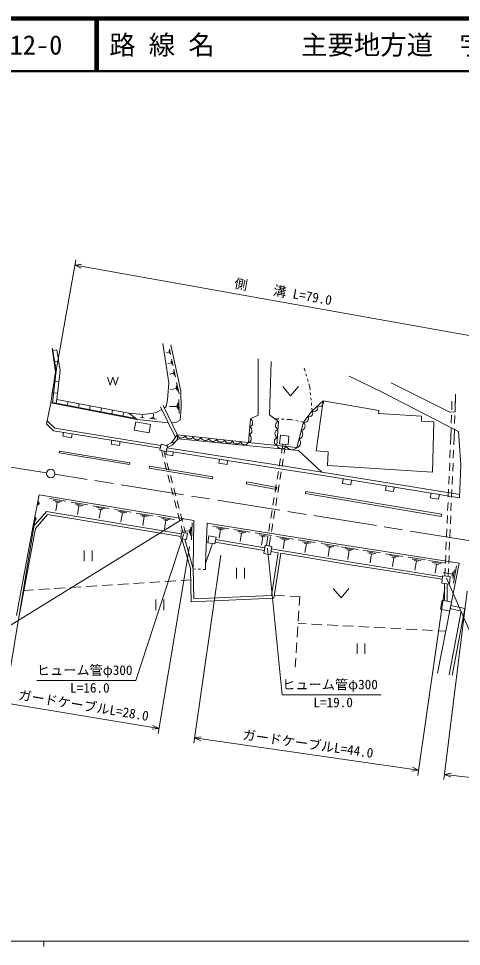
# Model space of a CAD drawing. Units: millimetres, scale not verified. Extents: x 40000 to 680000, y 20000 to 380000.
# Drawn here: x 163205 to 247122, y 204000 to 380000 of the extents above; entities that cross this region are included whole.
import ezdxf
from ezdxf.enums import TextEntityAlignment as Align

# ---------------------------------------------------------------- set-up
doc = ezdxf.new("R2010")
doc.units = ezdxf.units.MM
doc.header["$LTSCALE"] = 1000
doc.linetypes.add('CHAIN', pattern=[18.5, 12, -1.5, 3.5, -1.5])
for name, color, linetype, lineweight in [('M-BGD', 7, 'Continuous', 13), ('M-BMK', 2, 'CHAIN', 13), ('M-BMK-SRVR', 3, 'Continuous', 13), ('M-STR-HTXT', 7, 'Continuous', 13), ('M-STR-STRC', 7, 'Continuous', 13), ('M-TTL', 2, 'Continuous', 140), ('M-TTL-BAND', 7, 'Continuous', 13), ('M-TTL-LINE', 7, 'Continuous', 50)]:
    doc.layers.add(name, color=color, linetype=linetype, lineweight=lineweight)
doc.layers.add('M-TTL-TXT', color=7, linetype='Continuous')
doc.styles.add('ＭＳ ゴシック', font='')
doc.styles.get('ＭＳ ゴシック').set_extended_font_data('MS Gothic')

msp = doc.modelspace()

# ---------------------------------------------------------------- linework, layer by layer
at = {"layer": 'M-BGD'}
for p, q in [((170214, 313017), (169543, 317431)), ((169634, 317404), (170315, 313201)), ((170432, 317166), (169692, 317046)), ((170432, 317166), (171072, 313220)), ((191714, 317008), (191826, 316487)), ((191797, 317298), (192021, 316257)), ((169864, 315985), (169766, 315969)), ((170776, 315044), (170036, 314924)), ((191770, 316747), (191216, 316628)), ((192210, 315379), (192477, 314139)), ((170208, 313863), (170089, 313843)), ((192179, 314724), (191517, 314581)), ((192112, 315034), (192245, 314414)), ((192620, 313476), (192930, 312038)), ((217516, 313102), (217338, 313715)), ((169289, 307139), (170214, 313017)), ((170315, 313201), (169641, 307155)), ((170208, 312235), (170093, 312247)), ((171072, 313220), (170464, 307761)), ((180061, 311962), (180561, 310462)), ((180561, 310462), (181061, 311962)), ((181061, 311962), (181561, 310462)), ((181561, 310462), (182061, 311962)), ((192583, 312716), (191816, 312550)), ((192506, 313075), (192661, 312356)), ((217795, 312142), (217655, 312622)), ((218073, 311182), (217934, 311662)), ((169969, 310098), (169758, 310121)), ((170834, 311083), (170088, 311166)), ((193098, 309843), (191931, 309591)), ((193039, 310116), (193157, 309569)), ((193126, 310421), (193361, 309327)), ((193154, 310999), (193625, 308812)), ((213252, 310217), (214752, 308417)), ((214752, 308417), (216252, 310217)), ((218391, 310089), (218213, 310702)), ((218441, 309578), (218391, 310089)), ((170596, 308946), (169850, 309029)), ((218538, 308582), (218489, 309080)), ((218636, 307587), (218587, 308085)), ((168480, 303147), (169289, 307139)), ((185662, 303978), (169289, 307139)), ((169731, 307961), (169423, 307995)), ((169641, 307155), (185472, 304120)), ((170464, 307761), (170322, 307024)), ((170464, 307761), (184095, 305148)), ((171378, 306822), (171362, 306739)), ((172575, 307356), (172434, 306619)), ((173490, 306417), (173473, 306331)), ((174687, 306951), (174546, 306214)), ((176798, 306546), (176657, 305810)), ((192965, 300531), (190127, 306380)), ((193415, 300749), (190576, 306599)), ((193236, 306433), (191825, 306400)), ((193228, 306764), (193243, 306102)), ((193397, 307098), (193427, 305776)), ((193558, 307764), (193619, 305118)), ((218733, 306592), (218684, 307090)), ((245284, 305770), (245334, 307402)), ((245912, 305707), (245963, 307339)), ((175601, 306012), (175584, 305924)), ((177713, 305607), (177695, 305516)), ((178910, 306141), (178769, 305405)), ((179824, 305202), (179806, 305108)), ((181021, 305737), (180880, 305000)), ((181936, 304798), (181917, 304701)), ((183133, 305332), (182992, 304595)), ((184095, 305148), (185662, 303978)), ((186654, 304274), (186703, 304735)), ((188693, 304237), (188769, 304952)), ((218832, 305583), (218782, 306094)), ((245206, 303271), (245253, 304771)), ((245834, 303209), (245881, 304708)), ((184047, 304393), (184028, 304293)), ((185138, 304369), (185103, 304191)), ((185662, 303978), (191600, 303344)), ((186999, 304237), (186309, 304311)), ((189344, 303987), (188003, 304130)), ((189028, 304202), (188358, 304273)), ((211792, 304083), (212517, 304047)), ((213017, 304022), (213516, 303997)), ((214016, 303972), (214741, 303935)), ((214741, 303935), (215224, 303838)), ((215715, 303740), (216205, 303642)), ((216695, 303543), (217179, 303446)), ((245124, 300640), (245175, 302272)), ((245752, 300577), (245803, 302209)), ((212996, 297560), (213273, 299275)), ((213522, 297505), (213799, 299220)), ((245061, 299200), (245124, 300640)), ((245689, 299137), (245752, 300577)), ((190600, 296824), (190268, 298093)), ((191077, 296716), (190745, 297985)), ((216269, 298049), (220655, 293954)), ((244952, 296702), (245017, 298201)), ((245580, 296639), (245645, 298138)), ((191232, 294405), (190853, 295856)), ((191709, 294298), (191329, 295749)), ((212598, 295092), (212837, 296573)), ((213124, 295037), (213363, 296518)), ((244842, 294205), (244908, 295703)), ((212199, 292624), (212438, 294104)), ((212726, 292569), (212965, 294050)), ((245471, 294142), (245536, 295640)), ((191865, 291987), (191485, 293438)), ((192341, 291879), (191962, 293330)), ((244733, 291707), (244799, 293206)), ((245361, 291644), (245427, 293143)), ((192497, 289568), (192118, 291019)), ((192974, 289460), (192594, 290911)), ((211801, 290156), (212040, 291636)), ((212327, 290101), (212566, 291582)), ((244624, 289209), (244689, 290708)), ((245252, 289147), (245318, 290645)), ((165917, 283521), (167128, 289676)), ((167128, 289676), (196407, 284806)), ((169044, 288952), (172170, 288432)), ((211403, 287688), (211642, 289168)), ((211929, 287633), (212168, 289114)), ((169791, 288614), (171354, 288354)), ((170147, 288340), (170928, 288210)), ((170538, 288275), (170260, 286608)), ((173155, 288268), (176283, 287748)), ((173903, 287930), (175467, 287669)), ((174259, 287656), (175041, 287526)), ((174650, 287591), (174372, 285923)), ((177269, 287584), (180399, 287063)), ((178017, 287245), (179582, 286985)), ((178373, 286971), (179156, 286841)), ((178764, 286906), (178487, 285237)), ((181384, 286899), (184518, 286378)), ((193130, 287149), (192750, 288600)), ((193606, 287041), (193227, 288493)), ((244514, 286712), (244580, 288210)), ((245143, 286649), (245208, 288148)), ((194023, 282240), (168506, 286495)), ((193968, 281742), (168699, 285956)), ((182133, 286560), (183700, 286300)), ((182490, 286286), (183273, 286156)), ((182882, 286221), (182604, 284550)), ((185503, 286214), (188639, 285693)), ((186252, 285875), (187820, 285614)), ((186609, 285601), (187393, 285470)), ((187001, 285535), (186723, 283863)), ((189624, 285529), (192762, 285007)), ((190374, 285189), (191943, 284928)), ((193762, 284731), (193383, 286182)), ((194239, 284623), (193859, 286074)), ((211004, 285220), (211243, 286700)), ((211530, 285165), (211769, 286646)), ((244405, 284214), (244471, 285713)), ((245033, 284151), (245099, 285650)), ((190731, 284915), (191516, 284784)), ((191123, 284849), (190845, 283176)), ((194347, 282494), (194015, 283763)), ((194823, 282386), (194491, 283655)), ((195860, 283541), (195781, 281952)), ((196111, 284324), (195953, 281147)), ((196407, 284806), (196304, 275598)), ((200015, 283711), (203032, 283228)), ((200737, 283389), (202246, 283147)), ((210606, 282751), (210845, 284232)), ((211132, 282697), (211371, 284178)), ((195609, 282757), (193914, 282841)), ((195628, 283154), (195589, 282360)), ((201082, 283128), (201836, 283007)), ((201459, 283067), (201201, 281458)), ((203997, 283073), (207059, 282582)), ((204730, 282746), (206261, 282501)), ((205080, 282481), (205845, 282358)), ((205463, 282419), (205201, 280786)), ((208024, 282427), (211131, 281929)), ((208767, 282096), (210321, 281847)), ((209122, 281826), (209899, 281702)), ((209511, 281764), (209245, 280107)), ((210170, 280049), (210446, 281764)), ((210696, 279994), (210973, 281710)), ((212101, 281774), (215243, 281270)), ((244296, 281717), (244361, 283215)), ((244924, 281654), (244990, 283152)), ((195823, 275462), (194169, 281294)), ((196304, 275598), (194706, 281235)), ((209762, 279108), (200469, 280668)), ((209840, 279601), (200550, 281162)), ((212853, 281439), (214424, 281187)), ((213212, 281166), (213998, 281040)), ((213605, 281103), (213336, 279428)), ((216216, 281114), (219385, 280606)), ((216975, 280776), (218559, 280522)), ((217337, 280501), (218129, 280374)), ((217733, 280438), (217462, 278747)), ((220570, 280411), (223813, 279902)), ((221347, 280068), (222968, 279813)), ((244187, 279219), (244252, 280718)), ((244815, 279156), (244880, 280655)), ((175661, 279086), (175661, 277086)), ((177161, 279086), (177161, 277086)), ((212399, 278670), (211018, 278898)), ((221718, 279788), (222529, 279660)), ((222124, 279724), (221852, 277995)), ((224290, 279827), (227533, 279317)), ((225067, 279483), (226688, 279228)), ((225438, 279203), (226249, 279076)), ((225844, 279140), (225572, 277410)), ((228511, 279163), (231773, 278651)), ((229292, 278818), (230923, 278561)), ((229666, 278536), (230481, 278408)), ((230074, 278472), (229800, 276733)), ((232753, 278497), (236029, 277982)), ((233538, 278150), (235176, 277892)), ((244077, 276721), (244143, 278220)), ((244706, 276659), (244771, 278157)), ((198606, 276616), (198607, 275494)), ((233913, 277867), (234732, 277738)), ((234323, 277802), (234048, 276055)), ((237010, 277828), (240300, 277311)), ((237798, 277479), (239443, 277221)), ((238175, 277195), (238998, 277066)), ((238586, 277130), (238311, 275376)), ((240852, 277224), (244142, 276707)), ((241640, 276875), (243285, 276617)), ((242017, 276591), (242839, 276462)), ((242428, 276527), (242152, 274772)), ((242607, 255826), (246674, 276714)), ((196304, 275598), (196706, 275580)), ((197205, 275557), (197705, 275535)), ((198204, 275512), (198607, 275494)), ((204496, 275792), (204496, 273792)), ((205996, 275792), (205996, 273792)), ((245444, 274622), (243693, 274917)), ((243971, 274282), (244034, 275722)), ((244599, 274219), (244662, 275659)), ((245513, 275032), (245375, 274211)), ((245802, 275406), (245525, 273764)), ((246159, 276190), (245605, 272906)), ((185006, 272849), (187002, 272977)), ((187999, 273041), (189995, 273169)), ((190993, 273233), (192989, 273361)), ((193987, 273425), (195838, 273544)), ((243904, 269585), (243937, 272828)), ((164194, 271515), (166045, 271634)), ((167043, 271698), (169038, 271825)), ((170036, 271889), (172032, 272017)), ((173030, 272081), (175026, 272209)), ((176024, 272273), (178020, 272401)), ((179018, 272465), (181014, 272593)), ((182012, 272657), (184008, 272785)), ((222803, 271901), (224303, 270101)), ((224303, 270101), (225803, 271901)), ((244403, 269487), (244436, 272778)), ((189230, 269790), (189230, 267790)), ((190730, 269790), (190730, 267790)), ((211656, 270576), (213580, 270490)), ((214579, 270446), (216503, 270361)), ((216503, 270361), (216394, 268664)), ((216330, 267666), (216202, 265670)), ((216138, 264672), (216010, 262676)), ((216177, 265270), (217685, 265190)), ((218684, 265138), (220681, 265033)), ((221680, 264981), (223677, 264876)), ((224675, 264823), (226673, 264719)), ((227671, 264666), (229669, 264561)), ((230667, 264509), (232664, 264404)), ((233663, 264352), (235660, 264247)), ((236659, 264194), (238656, 264089)), ((239655, 264037), (241652, 263932)), ((242651, 263880), (244159, 263800)), ((215946, 261678), (215819, 259682)), ((227343, 261473), (227343, 259473)), ((228843, 261473), (228843, 259473)), ((215755, 258684), (215646, 256987))]:
    msp.add_line(p, q, dxfattribs=at)
for points in [[(190553, 318389), (191652, 310925), (191395, 307673)], [(193996, 306129), (193922, 309334), (192027, 318131)], [(207122, 304055), (208596, 304775), (208584, 315441)], [(212437, 303602), (210784, 304835), (211053, 314963)], [(246769, 289111), (246999, 295350), (246562, 301698), (231949, 309174), (225878, 312151)], [(233790, 310930), (244942, 305366), (245956, 305428), (245987, 308782)], [(191395, 307673), (191161, 306386), (190819, 306100)], [(212437, 303602), (212121, 298996), (215927, 298622), (217179, 303446), (218832, 305583), (220922, 307471)], [(190378, 305861), (189148, 305184), (186855, 304903), (184095, 305148)], [(192163, 303329), (193107, 303442), (193809, 303832), (193996, 306129)], [(168480, 303147), (169847, 301810), (190081, 298539)], [(168617, 303713), (170083, 302278), (190191, 299028)], [(191163, 299046), (192192, 299555), (193288, 301012), (206748, 299563), (207122, 304055)], [(191359, 298635), (192325, 299095), (193427, 300301), (206958, 298949), (216269, 298049)], [(215927, 298622), (212121, 298996), (206748, 299563)], [(191218, 298009), (213937, 294430), (220559, 293361), (246769, 289111)], [(191311, 298601), (214032, 295022), (220655, 293954), (246791, 289715)], [(168506, 286495), (165917, 283521), (162804, 266774)], [(168699, 285956), (166383, 283296), (163296, 266683)], [(199955, 280435), (198606, 276616), (198933, 284290)], [(198933, 284290), (222213, 280558), (246674, 276714)], [(212893, 278594), (211579, 270071), (195908, 269381), (195804, 275590)], [(212399, 278670), (211147, 270552), (196399, 269903), (196304, 275598)], [(243532, 274138), (226161, 276908), (211096, 279392)], [(243483, 273640), (226081, 276414), (212892, 278589)], [(244786, 255492), (247090, 267612), (244993, 268083)], [(245376, 255380), (247788, 268071), (245108, 268672)]]:
    msp.add_lwpolyline(points, dxfattribs=at)
for points in [[(220922, 307471), (219586, 298038), (221879, 297804), (221762, 295207), (241631, 293991), (241889, 303536), (239549, 303653), (239526, 304613), (231407, 305057), (231501, 305665)], [(185396, 303497), (188234, 303013), (187964, 301427), (185125, 301911)], [(171689, 301512), (173364, 301241), (173243, 300492), (171568, 300762)], [(212664, 299338), (214265, 299172), (214434, 300803), (212833, 300969)], [(180898, 300024), (182473, 299769), (182350, 299012), (180775, 299266)], [(190242, 299254), (191438, 298984), (191190, 297885), (189994, 298155)], [(170955, 297934), (184260, 295703), (184210, 295405), (170905, 297635)], [(191218, 298009), (192518, 297804), (192404, 297079), (191104, 297284)], [(201261, 296427), (202824, 296181), (202701, 295400), (201138, 295646)], [(188030, 295101), (200046, 293048), (199981, 292671), (187966, 294724)], [(224732, 292685), (226302, 292430), (226158, 291545), (224589, 291800)], [(206431, 292110), (212155, 291080), (212085, 290689), (206361, 291719)], [(232884, 291363), (234362, 291123), (234224, 290270), (232746, 290509)], [(217634, 290322), (243359, 285968), (243293, 285581), (217569, 289935)], [(241357, 289989), (242941, 289732), (242801, 288866), (241216, 289123)], [(194055, 282526), (195185, 282401), (195052, 281197), (193922, 281321)], [(199280, 281881), (200632, 281659), (200419, 280359), (199067, 280581)], [(209916, 280089), (211174, 279891), (210925, 278304), (209667, 278502)], [(243551, 274324), (245007, 274178), (244862, 272736), (243407, 272881)], [(245235, 269325), (244900, 267606), (243156, 267946), (243491, 269665)]]:
    msp.add_lwpolyline(points, close=True, dxfattribs=at)
for centre, radius, start, end in [((219190, 306237), 746, 241.3171, 22.84603), ((220235, 307181), 746, 241.3171, 22.84603), ((217429, 304107), 706, 249.24968, 35.29045), ((218256, 305175), 706, 249.24968, 35.29045), ((206746, 303332), 814, 287.94698, 62.52574), ((212726, 302811), 842, 110.04828, 242.1063), ((216544, 302753), 940, 283.36909, 47.54191), ((192276, 300633), 1081, 265.58415, 20.56938), ((194069, 301246), 816, 196.6215, 331.08476), ((206497, 300338), 814, 287.94698, 62.52574), ((206622, 301835), 814, 287.94698, 62.52574), ((212620, 301276), 842, 110.04828, 242.1063), ((216127, 301145), 940, 283.36909, 47.54191), ((195565, 301085), 816, 196.6215, 331.08476), ((197060, 300924), 816, 196.6215, 331.08476), ((198556, 300763), 816, 196.6215, 331.08476), ((200051, 300602), 816, 196.6215, 331.08476), ((201547, 300440), 816, 196.6215, 331.08476), ((203043, 300279), 816, 196.6215, 331.08476), ((204538, 300118), 816, 196.6215, 331.08476), ((206034, 299957), 816, 196.6215, 331.08476), ((212515, 299740), 842, 110.04828, 242.1063), ((215710, 299536), 940, 283.36909, 47.54191), ((213138, 299563), 1164, 209.16491, 319.59993), ((215041, 299376), 1164, 209.16491, 319.59993), ((166759, 288081), 354, 267.65939, 70.06456), ((166759, 288081), 283, 269.88342, 67.84052), ((166759, 288081), 212, 273.62975, 64.0942), ((166759, 288081), 142, 281.34148, 56.38247), ((166759, 288081), 100, 291.65914, 46.06481), ((166180, 285138), 354, 267.65939, 70.06456), ((166180, 285138), 283, 269.88342, 67.84052), ((166180, 285138), 212, 273.62975, 64.0942), ((166180, 285138), 142, 281.34148, 56.38247), ((166180, 285138), 100, 291.65914, 46.06481)]:
    msp.add_arc(centre, radius, start, end, dxfattribs=at)
at = {"layer": 'M-BMK'}
for p, q in [((168500, 293825), (112892, 302707)), ((267536, 277963), (170080, 293572))]:
    msp.add_line(p, q, dxfattribs=at)
at = {"layer": 'M-BMK-SRVR'}
msp.add_circle((169290, 293698), 800, dxfattribs=at)
at = {"layer": 'M-STR-HTXT'}
for p, q in [((169499, 308635), (174081, 334228)), ((173905, 333243), (175201, 333392)), ((173905, 333243), (252079, 319246)), ((173905, 333243), (175069, 332654)), ((166308, 284744), (160401, 249232)), ((194534, 282281), (185405, 254441)), ((195587, 279874), (189680, 244362)), ((201532, 278199), (196392, 242567)), ((210368, 279513), (213149, 251722)), ((244325, 273855), (257544, 243334)), ((244008, 272072), (238868, 236441)), ((248182, 271379), (243802, 235646)), ((185405, 254441), (166655, 254441)), ((213149, 251722), (231899, 251722)), ((160565, 250218), (189844, 245348)), ((189844, 245348), (188549, 245183)), ((189844, 245348), (188672, 245923)), ((196535, 243557), (197826, 243750)), ((196535, 243557), (239011, 237430)), ((196535, 243557), (197719, 243008)), ((239011, 237430), (237827, 237980)), ((239011, 237430), (237720, 237238)), ((243924, 236639), (245210, 236859)), ((243924, 236639), (335076, 225467)), ((243924, 236639), (245119, 236115))]:
    msp.add_line(p, q, dxfattribs=at)
at = {"layer": 'M-STR-STRC'}
msp.add_line((194445, 285156), (155767, 261320), dxfattribs=at)
at = {"layer": 'M-TTL'}
msp.add_line((680000, 380000), (40000, 380000), dxfattribs=at)
at = {"layer": 'M-TTL-BAND'}
for p, q in [((40000, 205000), (579000, 205000)), ((168000, 205000), (168000, 204000))]:
    msp.add_line(p, q, dxfattribs=at)
at = {"layer": 'M-TTL-LINE'}
for p, q in [((177750, 380000), (177750, 370000)), ((178250, 380000), (178250, 370000)), ((40000, 370000), (680000, 370000))]:
    msp.add_line(p, q, dxfattribs=at)

# ---------------------------------------------------------------- texts
at = {"layer": 'M-STR-HTXT', "style": 'ＭＳ ゴシック'}
for s, rotation, p in [('側\u3000\u3000溝 L=79.0', 349.848, (213080, 326737)), ('ガードケーブルL=28.0', 350.556, (175286, 248277)), ('ガードケーブルL=44.0', 351.792, (217844, 240989))]:
    msp.add_text(s, height=1833, rotation=rotation, dxfattribs=at).set_placement(p, align=Align.BOTTOM_CENTER)
for p in [(166655, 254941), (213149, 252222)]:
    msp.add_text('ヒューム管φ300', height=1833, dxfattribs=at).set_placement(p, align=Align.BOTTOM_LEFT)
for s, p in [('L=16.0', (176719, 251589)), ('L=19.0', (222817, 248822))]:
    msp.add_text(s, height=1833, dxfattribs=at).set_placement(p, align=Align.BOTTOM_CENTER)
at = {"layer": 'M-TTL-TXT', "style": 'ＭＳ ゴシック'}
for s, p in [('12-0', (161521, 375000)), ('路 線 名', (180380, 375000)), ('主要地方道\u3000宇部防府線', (216734, 375000))]:
    msp.add_text(s, height=3666, dxfattribs=at).set_placement(p, align=Align.MIDDLE_LEFT)

doc.saveas('drawing.dxf')
